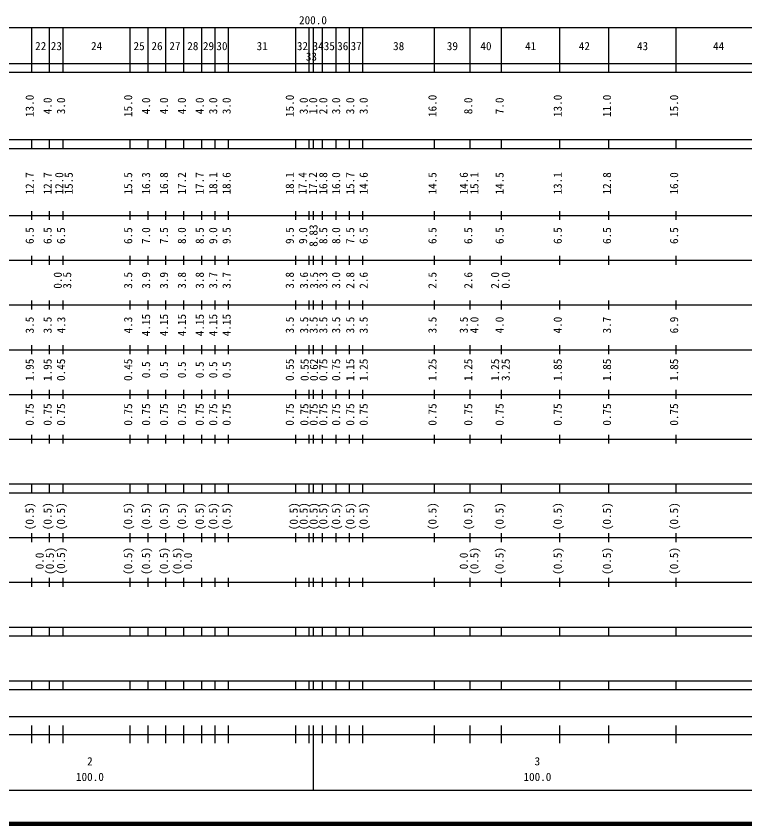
# Model space of a CAD drawing. Units: millimetres on the paper, enlarged 1000 times. Extents: x 40000 to 680000, y 20000 to 380000.
# Drawn here: x 201519 to 364357, y 20000 to 200558 of the extents above; entities that cross this region are included whole.
import ezdxf
from ezdxf.enums import TextEntityAlignment as Align

# ---------------------------------------------------------------- set-up
doc = ezdxf.new("R2010")
doc.units = ezdxf.units.MM
doc.header["$LTSCALE"] = 1000
doc.layers.add('M-TTL', color=2, linetype='Continuous', lineweight=140)
doc.layers.add('M-TTL-BAND', color=7, linetype='Continuous', lineweight=25)
doc.styles.add('ＭＳ ゴシック', font='')
doc.styles.get('ＭＳ ゴシック').set_extended_font_data('MS Gothic')

msp = doc.modelspace()

# ---------------------------------------------------------------- linework, layer by layer
at = {"layer": 'M-TTL'}
msp.add_line((40000, 20000), (680000, 20000), dxfattribs=at)
at = {"layer": 'M-TTL-BAND'}
for p, q in [((68000, 198000), (579000, 198000)), ((205000, 188000), (205000, 198000)), ((209000, 188000), (209000, 198000)), ((212000, 188000), (212000, 198000)), ((227000, 188000), (227000, 198000)), ((231000, 188000), (231000, 198000)), ((235000, 188000), (235000, 198000)), ((239000, 188000), (239000, 198000)), ((243000, 188000), (243000, 198000)), ((246000, 188000), (246000, 198000)), ((249000, 188000), (249000, 198000)), ((264000, 188000), (264000, 198000)), ((267000, 188000), (267000, 198000)), ((268000, 188000), (268000, 198000)), ((270000, 188000), (270000, 198000)), ((273000, 188000), (273000, 198000)), ((276000, 188000), (276000, 198000)), ((279000, 188000), (279000, 198000)), ((295000, 188000), (295000, 198000)), ((303000, 188000), (303000, 198000)), ((310000, 188000), (310000, 198000)), ((323000, 188000), (323000, 198000)), ((334000, 188000), (334000, 198000)), ((349000, 188000), (349000, 198000)), ((40000, 190000), (579000, 190000)), ((40000, 188000), (579000, 188000)), ((40000, 173000), (579000, 173000)), ((205000, 171000), (205000, 173000)), ((209000, 171000), (209000, 173000)), ((212000, 171000), (212000, 173000)), ((227000, 171000), (227000, 173000)), ((231000, 171000), (231000, 173000)), ((235000, 171000), (235000, 173000)), ((239000, 171000), (239000, 173000)), ((243000, 171000), (243000, 173000)), ((246000, 171000), (246000, 173000)), ((249000, 171000), (249000, 173000)), ((264000, 171000), (264000, 173000)), ((267000, 171000), (267000, 173000)), ((268000, 171000), (268000, 173000)), ((270000, 171000), (270000, 173000)), ((273000, 171000), (273000, 173000)), ((276000, 171000), (276000, 173000)), ((279000, 171000), (279000, 173000)), ((295000, 171000), (295000, 173000)), ((303000, 171000), (303000, 173000)), ((310000, 171000), (310000, 173000)), ((323000, 171000), (323000, 173000)), ((334000, 171000), (334000, 173000)), ((349000, 171000), (349000, 173000)), ((40000, 171000), (579000, 171000)), ((40000, 156000), (579000, 156000)), ((205000, 155000), (205000, 157000)), ((209000, 155000), (209000, 157000)), ((212000, 155000), (212000, 157000)), ((227000, 155000), (227000, 157000)), ((231000, 155000), (231000, 157000)), ((235000, 155000), (235000, 157000)), ((239000, 155000), (239000, 157000)), ((243000, 155000), (243000, 157000)), ((246000, 155000), (246000, 157000)), ((249000, 155000), (249000, 157000)), ((264000, 155000), (264000, 157000)), ((267000, 155000), (267000, 157000)), ((268000, 155000), (268000, 157000)), ((270000, 155000), (270000, 157000)), ((273000, 155000), (273000, 157000)), ((276000, 155000), (276000, 157000)), ((279000, 155000), (279000, 157000)), ((295000, 155000), (295000, 157000)), ((303000, 155000), (303000, 157000)), ((310000, 155000), (310000, 157000)), ((323000, 155000), (323000, 157000)), ((334000, 155000), (334000, 157000)), ((349000, 155000), (349000, 157000)), ((205000, 145000), (205000, 147000)), ((209000, 145000), (209000, 147000)), ((212000, 145000), (212000, 147000)), ((227000, 145000), (227000, 147000)), ((231000, 145000), (231000, 147000)), ((235000, 145000), (235000, 147000)), ((239000, 145000), (239000, 147000)), ((243000, 145000), (243000, 147000)), ((246000, 145000), (246000, 147000)), ((249000, 145000), (249000, 147000)), ((264000, 145000), (264000, 147000)), ((267000, 145000), (267000, 147000)), ((268000, 145000), (268000, 147000)), ((270000, 145000), (270000, 147000)), ((273000, 145000), (273000, 147000)), ((276000, 145000), (276000, 147000)), ((279000, 145000), (279000, 147000)), ((295000, 145000), (295000, 147000)), ((303000, 145000), (303000, 147000)), ((310000, 145000), (310000, 147000)), ((323000, 145000), (323000, 147000)), ((334000, 145000), (334000, 147000)), ((349000, 145000), (349000, 147000)), ((46000, 146000), (579000, 146000)), ((52000, 136000), (579000, 136000)), ((205000, 135000), (205000, 137000)), ((209000, 135000), (209000, 137000)), ((212000, 135000), (212000, 137000)), ((227000, 135000), (227000, 137000)), ((231000, 135000), (231000, 137000)), ((235000, 135000), (235000, 137000)), ((239000, 135000), (239000, 137000)), ((243000, 135000), (243000, 137000)), ((246000, 135000), (246000, 137000)), ((249000, 135000), (249000, 137000)), ((264000, 135000), (264000, 137000)), ((267000, 135000), (267000, 137000)), ((268000, 135000), (268000, 137000)), ((270000, 135000), (270000, 137000)), ((273000, 135000), (273000, 137000)), ((276000, 135000), (276000, 137000)), ((279000, 135000), (279000, 137000)), ((295000, 135000), (295000, 137000)), ((303000, 135000), (303000, 137000)), ((310000, 135000), (310000, 137000)), ((323000, 135000), (323000, 137000)), ((334000, 135000), (334000, 137000)), ((349000, 135000), (349000, 137000)), ((205000, 125000), (205000, 127000)), ((209000, 125000), (209000, 127000)), ((212000, 125000), (212000, 127000)), ((227000, 125000), (227000, 127000)), ((231000, 125000), (231000, 127000)), ((235000, 125000), (235000, 127000)), ((239000, 125000), (239000, 127000)), ((243000, 125000), (243000, 127000)), ((246000, 125000), (246000, 127000)), ((249000, 125000), (249000, 127000)), ((264000, 125000), (264000, 127000)), ((267000, 125000), (267000, 127000)), ((268000, 125000), (268000, 127000)), ((270000, 125000), (270000, 127000)), ((273000, 125000), (273000, 127000)), ((276000, 125000), (276000, 127000)), ((279000, 125000), (279000, 127000)), ((295000, 125000), (295000, 127000)), ((303000, 125000), (303000, 127000)), ((310000, 125000), (310000, 127000)), ((323000, 125000), (323000, 127000)), ((334000, 125000), (334000, 127000)), ((349000, 125000), (349000, 127000)), ((46000, 126000), (579000, 126000)), ((52000, 116000), (579000, 116000)), ((205000, 115000), (205000, 117000)), ((209000, 115000), (209000, 117000)), ((212000, 115000), (212000, 117000)), ((227000, 115000), (227000, 117000)), ((231000, 115000), (231000, 117000)), ((235000, 115000), (235000, 117000)), ((239000, 115000), (239000, 117000)), ((243000, 115000), (243000, 117000)), ((246000, 115000), (246000, 117000)), ((249000, 115000), (249000, 117000)), ((264000, 115000), (264000, 117000)), ((267000, 115000), (267000, 117000)), ((268000, 115000), (268000, 117000)), ((270000, 115000), (270000, 117000)), ((273000, 115000), (273000, 117000)), ((276000, 115000), (276000, 117000)), ((279000, 115000), (279000, 117000)), ((295000, 115000), (295000, 117000)), ((303000, 115000), (303000, 117000)), ((310000, 115000), (310000, 117000)), ((323000, 115000), (323000, 117000)), ((334000, 115000), (334000, 117000)), ((349000, 115000), (349000, 117000)), ((205000, 105000), (205000, 107000)), ((209000, 105000), (209000, 107000)), ((212000, 105000), (212000, 107000)), ((227000, 105000), (227000, 107000)), ((231000, 105000), (231000, 107000)), ((235000, 105000), (235000, 107000)), ((239000, 105000), (239000, 107000)), ((243000, 105000), (243000, 107000)), ((246000, 105000), (246000, 107000)), ((249000, 105000), (249000, 107000)), ((264000, 105000), (264000, 107000)), ((267000, 105000), (267000, 107000)), ((268000, 105000), (268000, 107000)), ((270000, 105000), (270000, 107000)), ((273000, 105000), (273000, 107000)), ((276000, 105000), (276000, 107000)), ((279000, 105000), (279000, 107000)), ((295000, 105000), (295000, 107000)), ((303000, 105000), (303000, 107000)), ((310000, 105000), (310000, 107000)), ((323000, 105000), (323000, 107000)), ((334000, 105000), (334000, 107000)), ((349000, 105000), (349000, 107000)), ((46000, 106000), (579000, 106000)), ((40000, 96000), (579000, 96000)), ((205000, 94000), (205000, 96000)), ((209000, 94000), (209000, 96000)), ((212000, 94000), (212000, 96000)), ((227000, 94000), (227000, 96000)), ((231000, 94000), (231000, 96000)), ((235000, 94000), (235000, 96000)), ((239000, 94000), (239000, 96000)), ((243000, 94000), (243000, 96000)), ((246000, 94000), (246000, 96000)), ((249000, 94000), (249000, 96000)), ((264000, 94000), (264000, 96000)), ((267000, 94000), (267000, 96000)), ((268000, 94000), (268000, 96000)), ((270000, 94000), (270000, 96000)), ((273000, 94000), (273000, 96000)), ((276000, 94000), (276000, 96000)), ((279000, 94000), (279000, 96000)), ((295000, 94000), (295000, 96000)), ((303000, 94000), (303000, 96000)), ((310000, 94000), (310000, 96000)), ((323000, 94000), (323000, 96000)), ((334000, 94000), (334000, 96000)), ((349000, 94000), (349000, 96000)), ((40000, 94000), (579000, 94000)), ((205000, 83000), (205000, 85000)), ((209000, 83000), (209000, 85000)), ((212000, 83000), (212000, 85000)), ((227000, 83000), (227000, 85000)), ((231000, 83000), (231000, 85000)), ((235000, 83000), (235000, 85000)), ((239000, 83000), (239000, 85000)), ((243000, 83000), (243000, 85000)), ((246000, 83000), (246000, 85000)), ((249000, 83000), (249000, 85000)), ((264000, 83000), (264000, 85000)), ((267000, 83000), (267000, 85000)), ((268000, 83000), (268000, 85000)), ((270000, 83000), (270000, 85000)), ((273000, 83000), (273000, 85000)), ((276000, 83000), (276000, 85000)), ((279000, 83000), (279000, 85000)), ((295000, 83000), (295000, 85000)), ((303000, 83000), (303000, 85000)), ((310000, 83000), (310000, 85000)), ((323000, 83000), (323000, 85000)), ((334000, 83000), (334000, 85000)), ((349000, 83000), (349000, 85000)), ((49000, 84000), (579000, 84000)), ((205000, 73000), (205000, 75000)), ((209000, 73000), (209000, 75000)), ((212000, 73000), (212000, 75000)), ((227000, 73000), (227000, 75000)), ((231000, 73000), (231000, 75000)), ((235000, 73000), (235000, 75000)), ((239000, 73000), (239000, 75000)), ((243000, 73000), (243000, 75000)), ((246000, 73000), (246000, 75000)), ((249000, 73000), (249000, 75000)), ((264000, 73000), (264000, 75000)), ((267000, 73000), (267000, 75000)), ((268000, 73000), (268000, 75000)), ((270000, 73000), (270000, 75000)), ((273000, 73000), (273000, 75000)), ((276000, 73000), (276000, 75000)), ((279000, 73000), (279000, 75000)), ((295000, 73000), (295000, 75000)), ((303000, 73000), (303000, 75000)), ((310000, 73000), (310000, 75000)), ((323000, 73000), (323000, 75000)), ((334000, 73000), (334000, 75000)), ((349000, 73000), (349000, 75000)), ((40000, 74000), (579000, 74000)), ((40000, 64000), (579000, 64000)), ((205000, 62000), (205000, 64000)), ((209000, 62000), (209000, 64000)), ((212000, 62000), (212000, 64000)), ((227000, 62000), (227000, 64000)), ((231000, 62000), (231000, 64000)), ((235000, 62000), (235000, 64000)), ((239000, 62000), (239000, 64000)), ((243000, 62000), (243000, 64000)), ((246000, 62000), (246000, 64000)), ((249000, 62000), (249000, 64000)), ((264000, 62000), (264000, 64000)), ((267000, 62000), (267000, 64000)), ((268000, 62000), (268000, 64000)), ((270000, 62000), (270000, 64000)), ((273000, 62000), (273000, 64000)), ((276000, 62000), (276000, 64000)), ((279000, 62000), (279000, 64000)), ((295000, 62000), (295000, 64000)), ((303000, 62000), (303000, 64000)), ((310000, 62000), (310000, 64000)), ((323000, 62000), (323000, 64000)), ((334000, 62000), (334000, 64000)), ((349000, 62000), (349000, 64000)), ((40000, 62000), (579000, 62000)), ((40000, 52000), (579000, 52000)), ((205000, 50000), (205000, 52000)), ((209000, 50000), (209000, 52000)), ((212000, 50000), (212000, 52000)), ((227000, 50000), (227000, 52000)), ((231000, 50000), (231000, 52000)), ((235000, 50000), (235000, 52000)), ((239000, 50000), (239000, 52000)), ((243000, 50000), (243000, 52000)), ((246000, 50000), (246000, 52000)), ((249000, 50000), (249000, 52000)), ((264000, 50000), (264000, 52000)), ((267000, 50000), (267000, 52000)), ((268000, 50000), (268000, 52000)), ((270000, 50000), (270000, 52000)), ((273000, 50000), (273000, 52000)), ((276000, 50000), (276000, 52000)), ((279000, 50000), (279000, 52000)), ((295000, 50000), (295000, 52000)), ((303000, 50000), (303000, 52000)), ((310000, 50000), (310000, 52000)), ((323000, 50000), (323000, 52000)), ((334000, 50000), (334000, 52000)), ((349000, 50000), (349000, 52000)), ((40000, 50000), (579000, 50000)), ((71000, 44000), (565000, 44000)), ((205000, 38000), (205000, 42000)), ((209000, 38000), (209000, 42000)), ((212000, 38000), (212000, 42000)), ((227000, 38000), (227000, 42000)), ((231000, 38000), (231000, 42000)), ((235000, 38000), (235000, 42000)), ((239000, 38000), (239000, 42000)), ((243000, 38000), (243000, 42000)), ((246000, 38000), (246000, 42000)), ((249000, 38000), (249000, 42000)), ((264000, 38000), (264000, 42000)), ((267000, 38000), (267000, 42000)), ((268000, 27500), (268000, 42000)), ((270000, 38000), (270000, 42000)), ((273000, 38000), (273000, 42000)), ((276000, 38000), (276000, 42000)), ((279000, 38000), (279000, 42000)), ((295000, 38000), (295000, 42000)), ((303000, 38000), (303000, 42000)), ((310000, 38000), (310000, 42000)), ((323000, 38000), (323000, 42000)), ((334000, 38000), (334000, 42000)), ((349000, 38000), (349000, 42000)), ((40000, 40000), (579000, 40000)), ((68000, 27500), (579000, 27500))]:
    msp.add_line(p, q, dxfattribs=at)

# ---------------------------------------------------------------- texts
at = {"layer": 'M-TTL-BAND', "style": 'ＭＳ ゴシック'}
for s, p in [('200.0', (267844, 198195)), ('22', (207000, 192405)), ('23', (210500, 192405)), ('24', (219500, 192405)), ('25', (229000, 192405)), ('26', (233000, 192405)), ('27', (237000, 192405)), ('28', (241000, 192405)), ('29', (244500, 192405)), ('30', (247500, 192405)), ('31', (256500, 192405)), ('32', (265500, 192405)), ('34', (269000, 192405)), ('35', (271500, 192405)), ('36', (274500, 192405)), ('37', (277500, 192405)), ('38', (287000, 192405)), ('39', (299000, 192405)), ('40', (306500, 192405)), ('41', (316500, 192405)), ('42', (328500, 192405)), ('43', (341500, 192405)), ('44', (358500, 192405)), ('33', (267500, 190048)), ('2', (218000, 32523)), ('3', (318000, 32523)), ('100.0', (218000, 29033)), ('100.0', (318000, 29033))]:
    msp.add_text(s, height=1833, dxfattribs=at).set_placement(p, align=Align.BOTTOM_CENTER)
for s, p in [('13.0', (206000, 180500)), ('15.0', (228000, 180500)), ('15.0', (264118, 180500)), ('16.0', (296000, 180500)), ('13.0', (324000, 180500)), ('11.0', (335000, 180500)), ('15.0', (350000, 180500)), ('4.0', (210000, 180500)), ('3.0', (213000, 180500)), ('4.0', (232000, 180500)), ('4.0', (236000, 180500)), ('4.0', (240000, 180500)), ('4.0', (244000, 180500)), ('3.0', (247000, 180500)), ('3.0', (250000, 180500)), ('3.0', (267238, 180500)), ('1.0', (269339, 180500)), ('2.0', (271598, 180500)), ('3.0', (274471, 180500)), ('3.0', (277618, 180500)), ('3.0', (280630, 180500)), ('8.0', (304000, 180500)), ('7.0', (311000, 180500)), ('12.7', (206000, 163174)), ('12.7', (210000, 163174)), ('12.0', (212604, 163174)), ('15.5', (214724, 163174)), ('15.5', (228000, 163174)), ('16.3', (232000, 163174)), ('16.8', (236000, 163174)), ('17.2', (240000, 163174)), ('17.7', (244000, 163174)), ('18.1', (247000, 163174)), ('18.6', (250000, 163174)), ('18.1', (264118, 163174)), ('17.4', (266956, 163174)), ('17.2', (269283, 163174)), ('16.8', (271598, 163174)), ('16.0', (274471, 163174)), ('15.7', (277618, 163174)), ('14.6', (280630, 163174)), ('14.5', (296000, 163174)), ('14.6', (303000, 163174)), ('15.1', (305370, 163174)), ('14.5', (311000, 163174)), ('13.1', (324000, 163174)), ('12.8', (335000, 163174)), ('16.0', (350000, 163174)), ('8.83', (269412, 151500)), ('6.5', (206000, 151500)), ('6.5', (210000, 151500)), ('6.5', (213000, 151500)), ('6.5', (228000, 151500)), ('7.0', (232000, 151500)), ('7.5', (236000, 151500)), ('8.0', (240000, 151500)), ('8.5', (244000, 151500)), ('9.0', (247000, 151500)), ('9.5', (250000, 151500)), ('9.5', (264118, 151500)), ('9.0', (267085, 151500)), ('8.5', (271598, 151500)), ('8.0', (274471, 151500)), ('7.5', (277618, 151500)), ('6.5', (280630, 151500)), ('6.5', (296000, 151500)), ('6.5', (304000, 151500)), ('6.5', (311000, 151500)), ('6.5', (324000, 151500)), ('6.5', (335000, 151500)), ('6.5', (350000, 151500)), ('0.0', (212275, 141500)), ('3.5', (214370, 141500)), ('3.5', (228000, 141500)), ('3.9', (232000, 141500)), ('3.9', (236000, 141500)), ('3.8', (240000, 141500)), ('3.8', (244000, 141500)), ('3.7', (247000, 141500)), ('3.7', (250000, 141500)), ('3.8', (264118, 141500)), ('3.6', (267291, 141500)), ('3.5', (269554, 141500)), ('3.3', (271598, 141500)), ('3.0', (274471, 141500)), ('2.8', (277618, 141500)), ('2.6', (280630, 141500)), ('2.5', (296000, 141500)), ('2.6', (304000, 141500)), ('2.0', (310000, 141500)), ('0.0', (312370, 141500)), ('4.15', (232000, 131500)), ('4.15', (236000, 131500)), ('4.15', (240000, 131500)), ('4.15', (244000, 131500)), ('4.15', (247000, 131500)), ('4.15', (250000, 131500)), ('3.5', (206000, 131500)), ('3.5', (210000, 131500)), ('4.3', (213054, 131500)), ('4.3', (228000, 131500)), ('3.5', (264118, 131500)), ('3.5', (267323, 131500)), ('3.5', (269444, 131500)), ('3.5', (271598, 131500)), ('3.5', (274471, 131500)), ('3.5', (277618, 131500)), ('3.5', (280630, 131500)), ('3.5', (296000, 131500)), ('3.5', (303000, 131500)), ('4.0', (305370, 131500)), ('4.0', (311000, 131500)), ('4.0', (324000, 131500)), ('3.7', (335000, 131500)), ('6.9', (350000, 131500)), ('1.95', (206000, 121500)), ('1.95', (210000, 121500)), ('0.45', (213000, 121500)), ('0.45', (228000, 121500)), ('0.5', (232000, 121500)), ('0.5', (236000, 121500)), ('0.5', (240000, 121500)), ('0.5', (244000, 121500)), ('0.5', (247000, 121500)), ('0.5', (250000, 121500)), ('0.55', (264118, 121500)), ('0.55', (267440, 121500)), ('0.62', (269508, 121500)), ('0.75', (271598, 121500)), ('0.75', (274471, 121500)), ('1.15', (277618, 121500)), ('1.25', (280630, 121500)), ('1.25', (296000, 121500)), ('1.25', (304000, 121500)), ('1.25', (310000, 121500)), ('3.25', (312370, 121500)), ('1.85', (324000, 121500)), ('1.85', (335000, 121500)), ('1.85', (350000, 121500)), ('0.75', (206000, 111500)), ('0.75', (210000, 111500)), ('0.75', (213000, 111500)), ('0.75', (228000, 111500)), ('0.75', (232000, 111500)), ('0.75', (236000, 111500)), ('0.75', (240000, 111500)), ('0.75', (244000, 111500)), ('0.75', (247000, 111500)), ('0.75', (250000, 111500)), ('0.75', (264118, 111500)), ('0.75', (267375, 111500)), ('0.75', (269444, 111500)), ('0.75', (271598, 111500)), ('0.75', (274471, 111500)), ('0.75', (277618, 111500)), ('0.75', (280630, 111500)), ('0.75', (296000, 111500)), ('0.75', (304000, 111500)), ('0.75', (311000, 111500)), ('0.75', (324000, 111500)), ('0.75', (335000, 111500)), ('0.75', (350000, 111500)), ('(0.5)', (206000, 88764)), ('(0.5)', (210000, 88764)), ('(0.5)', (213000, 88764)), ('(0.5)', (228000, 88764)), ('(0.5)', (232000, 88764)), ('(0.5)', (236000, 88764)), ('(0.5)', (240000, 88764)), ('(0.5)', (244000, 88764)), ('(0.5)', (247000, 88764)), ('(0.5)', (250000, 88764)), ('(0.5)', (265000, 88764)), ('(0.5)', (267219, 88764)), ('(0.5)', (269443, 88764)), ('(0.5)', (271598, 88764)), ('(0.5)', (274471, 88764)), ('(0.5)', (277618, 88764)), ('(0.5)', (280630, 88764)), ('(0.5)', (296000, 88764)), ('(0.5)', (304000, 88764)), ('(0.5)', (311000, 88764)), ('(0.5)', (324000, 88764)), ('(0.5)', (335000, 88764)), ('(0.5)', (350000, 88764)), ('(0.5)', (210493, 78764)), ('(0.5)', (213000, 78841)), ('(0.5)', (228000, 78764)), ('(0.5)', (232000, 78764)), ('(0.5)', (236000, 78764)), ('(0.5)', (239000, 78764)), ('(0.5)', (305370, 78764)), ('(0.5)', (311000, 78764)), ('(0.5)', (324000, 78764)), ('(0.5)', (335000, 78764)), ('(0.5)', (350000, 78764)), ('0.0', (208217, 78764)), ('0.0', (241370, 78764)), ('0.0', (303000, 78764))]:
    msp.add_text(s, height=1833, rotation=90, dxfattribs=at).set_placement(p, align=Align.BOTTOM_CENTER)

doc.saveas('drawing.dxf')
